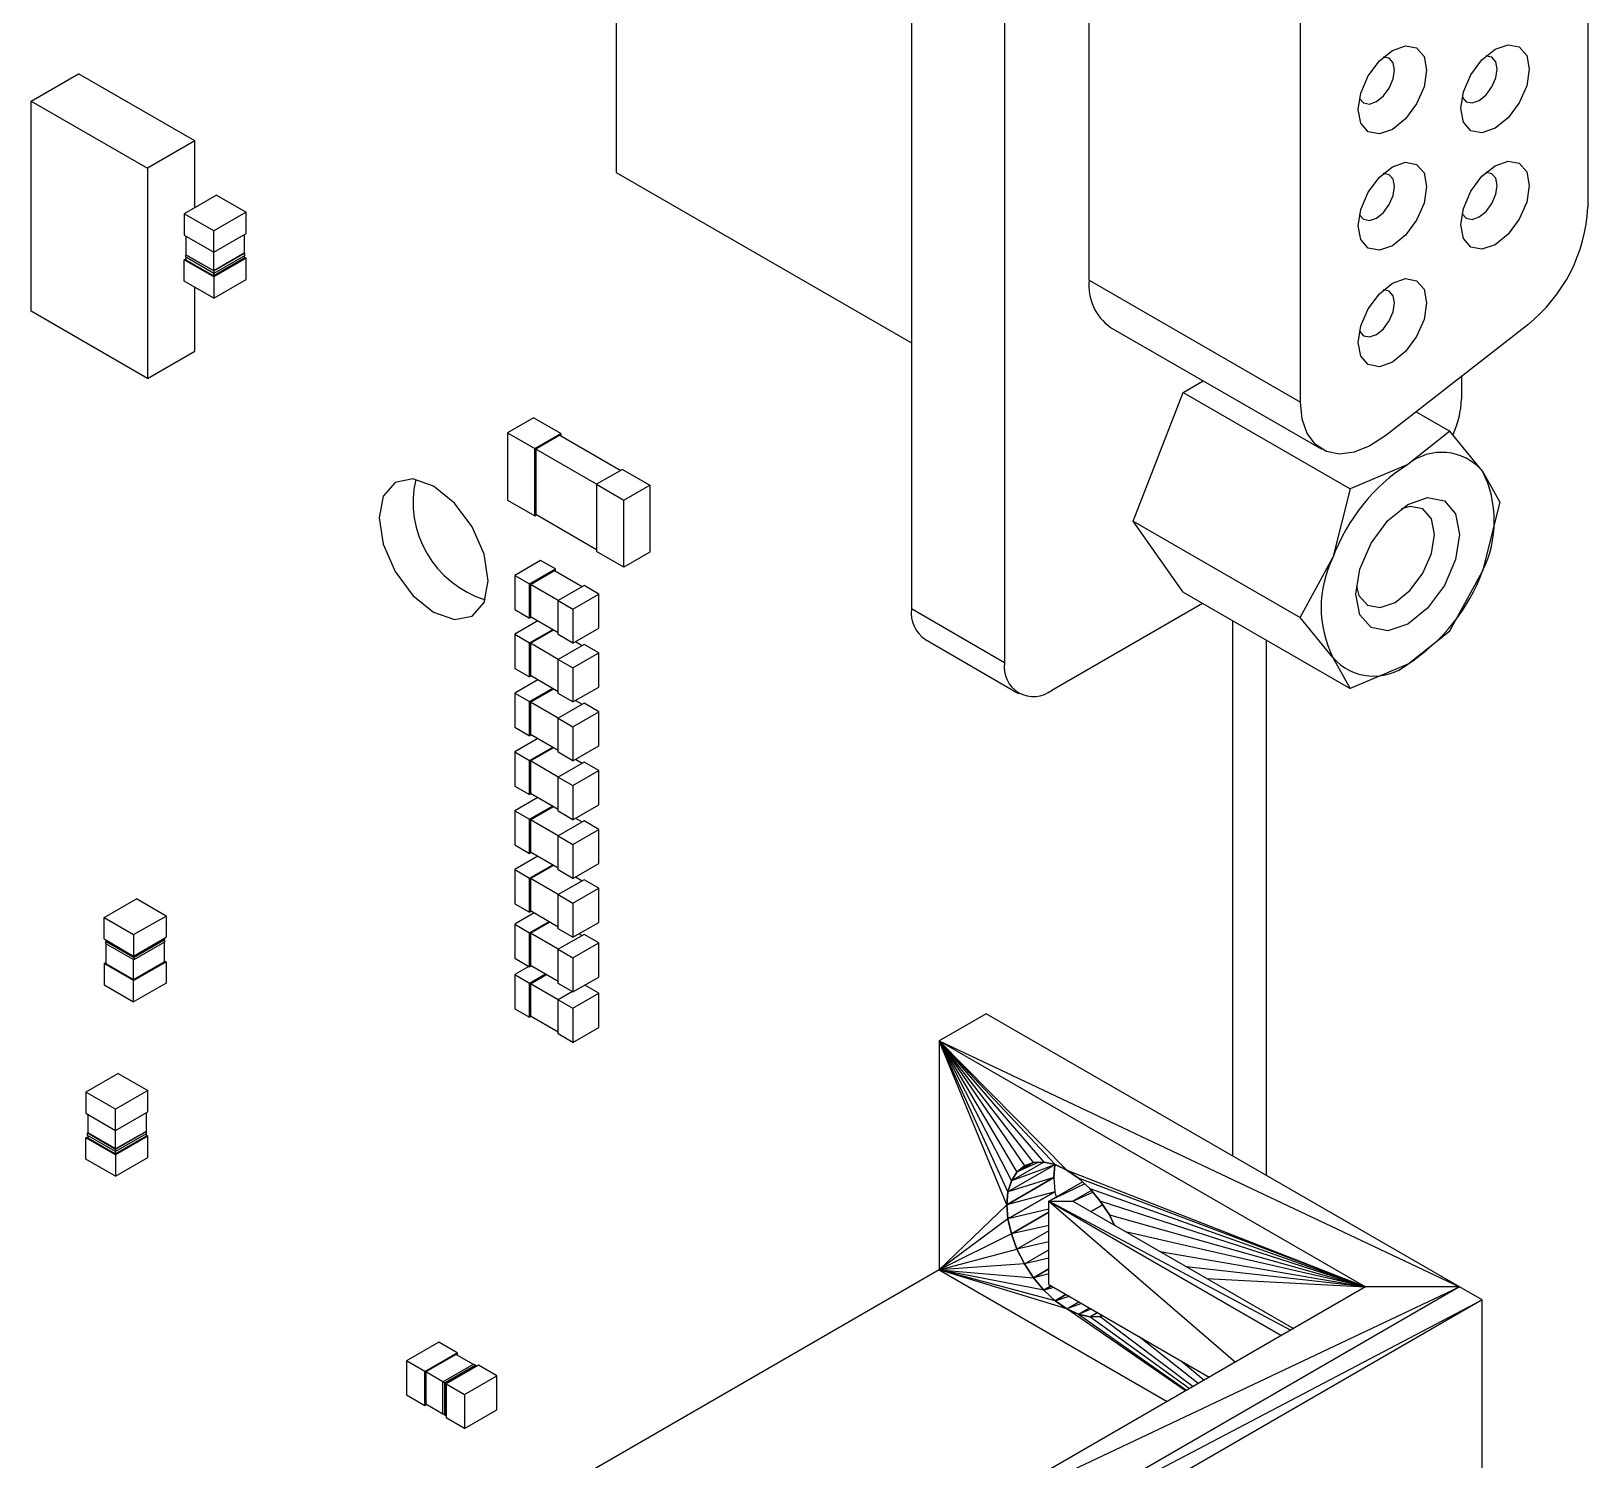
# Model space of a CAD drawing. Header units: millimetres. Extents: x -3 to 395, y 18 to 269.
# Drawn here: x 353.63 to 383.88, y 52.35 to 80.11 of the extents above; entities that cross this region are included whole.
import ezdxf

# ---------------------------------------------------------------- set-up
doc = ezdxf.new("R2010")
doc.units = ezdxf.units.MM

msp = doc.modelspace()

# ---------------------------------------------------------------- linework, layer by layer
at = {"color": 7, "linetype": 'Continuous', "lineweight": 25}
for p, q in [((364.998, 93.043), (364.998, 77.366)), ((370.736, 91.919), (370.736, 68.885)), ((372.546, 90.874), (372.546, 67.84)), ((383.878, 85.636), (383.878, 76.691)), ((374.19, 75.272), (374.19, 85.34)), ((378.291, 72.905), (378.291, 82.972)), ((353.631, 78.754), (354.55, 79.284)), ((356.813, 77.978), (354.55, 79.284)), ((353.631, 74.671), (353.631, 78.754)), ((353.631, 78.754), (355.894, 77.447)), ((356.813, 77.978), (355.894, 77.447)), ((356.813, 76.683), (356.813, 77.978)), ((355.894, 77.447), (355.894, 73.365)), ((364.998, 77.366), (370.736, 74.053)), ((357.233, 76.925), (356.605, 76.562)), ((357.233, 76.925), (357.807, 76.594)), ((356.605, 76.562), (356.605, 76.148)), ((357.179, 76.231), (356.605, 76.562)), ((357.807, 76.594), (357.179, 76.231)), ((357.807, 76.179), (357.807, 76.594)), ((357.179, 75.816), (357.179, 76.231)), ((356.605, 76.148), (357.179, 75.816)), ((356.64, 76.127), (356.64, 75.766)), ((357.179, 75.816), (357.807, 76.179)), ((357.772, 76.159), (357.772, 75.798)), ((356.605, 75.671), (356.64, 75.691)), ((357.179, 75.339), (356.605, 75.671)), ((356.605, 75.256), (356.605, 75.671)), ((356.64, 75.769), (356.636, 75.767)), ((356.636, 75.718), (356.636, 75.767)), ((356.636, 75.767), (357.179, 75.453)), ((356.636, 75.767), (356.64, 75.766)), ((357.179, 75.405), (356.636, 75.718)), ((357.179, 75.455), (356.64, 75.766)), ((356.64, 75.716), (356.64, 75.671)), ((356.64, 75.671), (357.179, 75.36)), ((357.179, 75.455), (357.179, 75.816)), ((357.772, 75.798), (357.179, 75.455)), ((357.179, 75.453), (357.775, 75.797)), ((357.775, 75.749), (357.179, 75.405)), ((357.807, 75.702), (357.179, 75.339)), ((357.772, 75.702), (357.179, 75.36)), ((357.775, 75.797), (357.772, 75.799)), ((357.772, 75.798), (357.775, 75.797)), ((357.772, 75.747), (357.772, 75.702)), ((357.772, 75.723), (357.807, 75.702)), ((357.775, 75.797), (357.775, 75.749)), ((357.807, 75.287), (357.807, 75.702)), ((357.179, 75.453), (357.179, 75.405)), ((357.179, 75.36), (357.179, 75.405)), ((357.179, 75.339), (357.179, 74.924)), ((357.179, 74.924), (356.605, 75.256)), ((356.813, 73.895), (356.813, 75.135)), ((357.179, 74.924), (357.807, 75.287)), ((374.19, 75.272), (378.291, 72.905)), ((355.894, 73.365), (353.631, 74.671)), ((382.709, 74.408), (379.951, 72.254)), ((374.605, 74.356), (378.706, 71.989)), ((355.894, 73.365), (356.813, 73.895)), ((376.014, 73.091), (376.405, 73.317)), ((381.42, 73.402), (381.42, 72.963)), ((375.044, 70.592), (376.014, 73.091)), ((376.014, 73.091), (379.258, 71.218)), ((363.389, 72.598), (362.886, 72.307)), ((363.92, 72.291), (363.389, 72.598)), ((380.542, 72.716), (381.197, 72.338)), ((362.886, 72.307), (362.886, 71.001)), ((362.886, 72.307), (363.417, 72.001)), ((363.417, 72.001), (363.92, 72.291)), ((363.92, 72.291), (363.92, 72.251)), ((381.197, 72.338), (380.377, 71.692)), ((381.832, 71.562), (381.197, 72.338)), ((363.417, 70.695), (363.417, 72.001)), ((363.902, 72.261), (363.434, 71.991)), ((363.434, 71.991), (363.434, 70.725)), ((364.619, 71.307), (363.434, 71.991)), ((363.902, 72.261), (365.086, 71.577)), ((380.377, 71.692), (379.258, 71.218)), ((365.122, 71.597), (364.619, 71.307)), ((365.122, 71.597), (365.652, 71.291)), ((381.832, 71.562), (382.167, 70.958)), ((364.619, 71.307), (364.619, 70.001)), ((364.619, 71.307), (365.149, 71.001)), ((365.149, 71.001), (365.652, 71.291)), ((365.652, 71.291), (365.652, 69.985)), ((379.258, 71.218), (378.923, 69.882)), ((362.886, 71.001), (363.417, 70.695)), ((365.149, 69.695), (365.149, 71.001)), ((382.167, 70.958), (381.832, 69.622)), ((363.417, 70.695), (363.452, 70.715)), ((363.434, 70.725), (364.619, 70.042)), ((376.014, 69.213), (375.044, 70.592)), ((375.044, 70.592), (378.288, 68.719)), ((365.149, 69.695), (364.619, 70.001)), ((365.652, 69.985), (365.149, 69.695)), ((378.288, 68.719), (378.923, 69.882)), ((363.531, 69.826), (363.028, 69.536)), ((363.315, 69.37), (363.818, 69.661)), ((363.333, 69.36), (363.8, 69.63)), ((363.818, 69.661), (363.531, 69.826)), ((363.8, 69.63), (364.34, 69.318)), ((363.818, 69.62), (363.818, 69.661)), ((381.197, 68.459), (381.832, 69.622)), ((363.028, 69.536), (363.028, 68.873)), ((363.028, 69.536), (363.315, 69.37)), ((363.315, 68.707), (363.315, 69.37)), ((363.872, 69.049), (363.333, 69.36)), ((363.333, 69.36), (363.333, 68.738)), ((364.375, 69.339), (363.872, 69.049)), ((364.662, 69.173), (364.375, 69.339)), ((363.872, 69.049), (364.159, 68.883)), ((363.872, 68.386), (363.872, 69.049)), ((364.159, 68.883), (364.662, 69.173)), ((364.662, 68.51), (364.662, 69.173)), ((373.465, 67.309), (376.389, 68.996)), ((376.014, 69.213), (379.258, 67.34)), ((363.028, 68.873), (363.315, 68.707)), ((363.35, 68.728), (363.315, 68.707)), ((363.333, 68.738), (363.872, 68.426)), ((364.159, 68.883), (364.159, 68.22)), ((372.546, 67.84), (370.736, 68.885)), ((378.923, 67.943), (378.288, 68.719)), ((363.479, 68.653), (363.028, 68.393)), ((363.028, 68.393), (363.028, 67.73)), ((363.028, 68.393), (363.315, 68.227)), ((363.315, 68.227), (363.766, 68.488)), ((363.333, 68.217), (363.784, 68.477)), ((364.159, 68.22), (363.872, 68.386)), ((364.159, 68.22), (364.662, 68.51)), ((376.976, 68.657), (376.976, 58.256)), ((380.377, 67.813), (381.197, 68.459)), ((363.315, 67.564), (363.315, 68.227)), ((363.872, 67.905), (363.333, 68.217)), ((363.333, 68.217), (363.333, 67.595)), ((364.375, 68.196), (363.872, 67.905)), ((364.211, 68.25), (364.34, 68.175)), ((364.662, 68.03), (364.375, 68.196)), ((371.005, 68.29), (372.815, 67.244)), ((377.631, 57.878), (377.631, 68.279)), ((363.872, 67.905), (364.159, 67.74)), ((363.872, 67.242), (363.872, 67.905)), ((364.159, 67.74), (364.662, 68.03)), ((364.662, 67.367), (364.662, 68.03)), ((378.923, 67.943), (379.258, 67.34)), ((380.377, 67.813), (379.258, 67.34)), ((363.028, 67.73), (363.315, 67.564)), ((363.479, 67.51), (363.028, 67.25)), ((363.35, 67.585), (363.315, 67.564)), ((363.333, 67.595), (363.872, 67.283)), ((364.159, 67.74), (364.159, 67.077)), ((363.028, 67.25), (363.028, 66.587)), ((363.028, 67.25), (363.315, 67.084)), ((363.315, 67.084), (363.766, 67.344)), ((363.333, 67.074), (363.784, 67.334)), ((364.159, 67.077), (363.872, 67.242)), ((364.159, 67.077), (364.662, 67.367)), ((363.315, 66.421), (363.315, 67.084)), ((363.872, 66.762), (363.333, 67.074)), ((363.333, 67.074), (363.333, 66.452)), ((364.375, 67.053), (363.872, 66.762)), ((364.159, 66.597), (364.662, 66.887)), ((364.211, 67.106), (364.34, 67.032)), ((364.662, 66.887), (364.375, 67.053)), ((364.662, 66.224), (364.662, 66.887)), ((363.028, 66.587), (363.315, 66.421)), ((363.872, 66.099), (363.872, 66.762)), ((363.872, 66.762), (364.159, 66.597)), ((364.159, 66.597), (364.159, 65.934)), ((363.479, 66.367), (363.028, 66.107)), ((363.35, 66.441), (363.315, 66.421)), ((363.333, 66.452), (363.872, 66.14)), ((363.028, 66.107), (363.028, 65.444)), ((363.028, 66.107), (363.315, 65.941)), ((363.315, 65.941), (363.766, 66.201)), ((363.315, 65.278), (363.315, 65.941)), ((363.333, 65.931), (363.784, 66.191)), ((364.159, 65.934), (363.872, 66.099)), ((364.159, 65.934), (364.662, 66.224)), ((364.211, 65.963), (364.34, 65.889)), ((363.872, 65.619), (363.333, 65.931)), ((363.333, 65.931), (363.333, 65.308)), ((364.375, 65.909), (363.872, 65.619)), ((364.159, 65.453), (364.662, 65.744)), ((364.662, 65.744), (364.375, 65.909)), ((364.662, 65.081), (364.662, 65.744)), ((363.028, 65.444), (363.315, 65.278)), ((363.872, 64.956), (363.872, 65.619)), ((363.872, 65.619), (364.159, 65.453)), ((364.159, 65.453), (364.159, 64.79)), ((363.479, 65.224), (363.028, 64.963)), ((363.35, 65.298), (363.315, 65.278)), ((363.315, 64.798), (363.766, 65.058)), ((363.333, 65.308), (363.872, 64.997)), ((363.333, 64.787), (363.784, 65.048)), ((364.159, 64.79), (364.662, 65.081)), ((363.028, 64.963), (363.028, 64.3)), ((363.028, 64.963), (363.315, 64.798)), ((363.315, 64.135), (363.315, 64.798)), ((363.872, 64.476), (363.333, 64.787)), ((363.333, 64.787), (363.333, 64.165)), ((364.159, 64.79), (363.872, 64.956)), ((364.375, 64.766), (363.872, 64.476)), ((364.211, 64.82), (364.34, 64.746)), ((364.662, 64.6), (364.375, 64.766)), ((363.872, 64.476), (364.159, 64.31)), ((363.872, 63.813), (363.872, 64.476)), ((364.159, 64.31), (364.662, 64.6)), ((364.662, 63.937), (364.662, 64.6)), ((363.028, 64.3), (363.315, 64.135)), ((363.35, 64.155), (363.315, 64.135)), ((363.333, 64.165), (363.872, 63.854)), ((364.159, 64.31), (364.159, 63.647)), ((363.479, 64.081), (363.028, 63.82)), ((363.028, 63.82), (363.028, 63.157)), ((363.028, 63.82), (363.315, 63.654)), ((363.315, 63.654), (363.766, 63.915)), ((363.333, 63.644), (363.784, 63.905)), ((364.159, 63.647), (364.662, 63.937)), ((363.315, 62.991), (363.315, 63.654)), ((363.872, 63.333), (363.333, 63.644)), ((363.333, 63.644), (363.333, 63.022)), ((364.159, 63.647), (363.872, 63.813)), ((364.375, 63.623), (363.872, 63.333)), ((364.211, 63.677), (364.34, 63.603)), ((364.662, 63.457), (364.375, 63.623)), ((355.049, 62.887), (355.678, 63.25)), ((356.252, 62.918), (355.678, 63.25)), ((363.872, 63.333), (364.159, 63.167)), ((363.872, 62.67), (363.872, 63.333)), ((364.159, 63.167), (364.662, 63.457)), ((364.662, 62.794), (364.662, 63.457)), ((355.623, 62.556), (356.252, 62.918)), ((356.252, 62.918), (356.252, 62.504)), ((363.028, 63.157), (363.315, 62.991)), ((363.408, 62.978), (363.028, 62.759)), ((363.35, 63.012), (363.315, 62.991)), ((363.333, 63.022), (363.872, 62.711)), ((364.159, 63.167), (364.159, 62.504)), ((355.049, 62.887), (355.623, 62.556)), ((355.049, 62.472), (355.049, 62.887)), ((363.028, 62.759), (363.028, 62.096)), ((363.028, 62.759), (363.315, 62.593)), ((363.315, 62.593), (363.695, 62.813)), ((363.333, 62.583), (363.713, 62.802)), ((364.159, 62.504), (363.872, 62.67)), ((364.159, 62.504), (364.662, 62.794)), ((355.049, 62.472), (355.623, 62.141)), ((355.084, 62.427), (355.081, 62.425)), ((355.081, 62.425), (355.624, 62.112)), ((355.081, 62.377), (355.081, 62.425)), ((355.624, 62.064), (355.081, 62.377)), ((355.084, 62.452), (355.084, 62.425)), ((355.623, 62.114), (355.084, 62.425)), ((355.084, 62.375), (355.084, 61.995)), ((355.623, 62.556), (355.623, 62.141)), ((355.623, 62.141), (356.252, 62.504)), ((355.623, 62.114), (356.216, 62.456)), ((355.624, 62.112), (356.22, 62.456)), ((356.22, 62.408), (355.624, 62.064)), ((356.216, 62.483), (356.216, 62.456)), ((356.216, 62.458), (356.22, 62.456)), ((356.216, 62.406), (356.216, 62.027)), ((356.22, 62.456), (356.22, 62.408)), ((363.315, 61.93), (363.315, 62.593)), ((363.872, 62.271), (363.333, 62.583)), ((363.333, 62.583), (363.333, 61.961)), ((364.375, 62.562), (363.872, 62.271)), ((364.159, 62.106), (364.662, 62.396)), ((364.282, 62.575), (364.34, 62.541)), ((364.662, 62.396), (364.375, 62.562)), ((364.662, 61.733), (364.662, 62.396)), ((355.049, 61.995), (355.084, 62.016)), ((355.623, 62.114), (355.623, 62.141)), ((355.624, 62.112), (355.623, 62.114)), ((355.623, 61.684), (355.623, 62.064)), ((355.623, 61.684), (356.216, 62.027)), ((355.623, 61.664), (356.252, 62.027)), ((355.624, 62.112), (355.624, 62.064)), ((356.216, 62.047), (356.252, 62.027)), ((356.252, 62.027), (356.252, 61.612)), ((363.028, 62.096), (363.315, 61.93)), ((363.872, 61.608), (363.872, 62.271)), ((363.872, 62.271), (364.159, 62.106)), ((364.159, 62.106), (364.159, 61.443)), ((355.623, 61.664), (355.049, 61.995)), ((355.049, 61.995), (355.049, 61.581)), ((355.084, 61.995), (355.623, 61.684)), ((363.302, 61.937), (363.028, 61.779)), ((363.028, 61.779), (363.028, 61.116)), ((363.028, 61.779), (363.315, 61.613)), ((363.35, 61.95), (363.315, 61.93)), ((363.315, 61.613), (363.625, 61.792)), ((363.333, 61.961), (363.872, 61.649)), ((363.333, 61.603), (363.642, 61.782)), ((364.159, 61.443), (364.662, 61.733)), ((355.049, 61.581), (355.623, 61.249)), ((355.623, 61.249), (355.623, 61.664)), ((356.252, 61.612), (355.623, 61.249)), ((363.315, 60.95), (363.315, 61.613)), ((363.872, 61.291), (363.333, 61.603)), ((363.333, 61.603), (363.333, 60.981)), ((364.159, 61.443), (363.872, 61.608)), ((364.147, 61.45), (363.872, 61.291)), ((364.159, 61.126), (364.662, 61.416)), ((364.662, 61.416), (364.388, 61.574)), ((364.662, 60.753), (364.662, 61.416)), ((363.028, 61.116), (363.315, 60.95)), ((363.872, 60.628), (363.872, 61.291)), ((363.872, 61.291), (364.159, 61.126)), ((364.159, 61.126), (364.159, 60.463)), ((363.35, 60.971), (363.315, 60.95)), ((363.333, 60.981), (363.872, 60.669)), ((372.19, 61.019), (371.276, 60.491)), ((381.386, 55.71), (372.19, 61.019)), ((364.159, 60.463), (363.872, 60.628)), ((364.159, 60.463), (364.662, 60.753)), ((371.276, 60.491), (373.754, 57.982)), ((373.527, 58.088), (371.276, 60.491)), ((371.276, 60.491), (371.276, 56.043)), ((371.276, 60.491), (379.557, 55.71)), ((371.276, 60.491), (381.386, 55.71)), ((371.276, 60.491), (372.676, 57.772)), ((372.609, 57.557), (371.276, 60.491)), ((372.587, 57.308), (371.276, 60.491)), ((371.276, 60.491), (373.308, 58.137)), ((373.106, 58.129), (371.276, 60.491)), ((371.276, 60.491), (372.784, 57.943)), ((371.276, 60.491), (372.929, 58.064)), ((355.324, 59.861), (354.695, 59.498)), ((355.324, 59.861), (355.898, 59.53)), ((354.695, 59.498), (354.695, 59.084)), ((355.27, 59.167), (354.695, 59.498)), ((355.898, 59.53), (355.27, 59.167)), ((355.898, 59.115), (355.898, 59.53)), ((354.695, 59.084), (355.27, 58.752)), ((354.731, 59.063), (354.731, 58.702)), ((355.27, 58.752), (355.27, 59.167)), ((355.27, 58.752), (355.898, 59.115)), ((355.863, 59.095), (355.863, 58.734)), ((354.731, 58.705), (354.727, 58.703)), ((354.727, 58.654), (354.727, 58.703)), ((354.727, 58.703), (355.27, 58.389)), ((354.727, 58.703), (354.731, 58.702)), ((355.27, 58.391), (354.731, 58.702)), ((355.27, 58.391), (355.27, 58.752)), ((355.863, 58.734), (355.27, 58.391)), ((355.27, 58.389), (355.866, 58.733)), ((355.866, 58.685), (355.27, 58.341)), ((355.866, 58.733), (355.863, 58.735)), ((355.863, 58.734), (355.866, 58.733)), ((355.863, 58.683), (355.863, 58.638)), ((355.866, 58.733), (355.866, 58.685)), ((354.695, 58.607), (354.731, 58.627)), ((355.27, 58.275), (354.695, 58.607)), ((354.695, 58.192), (354.695, 58.607)), ((355.27, 58.341), (354.727, 58.654)), ((354.731, 58.652), (354.731, 58.607)), ((354.731, 58.607), (355.27, 58.296)), ((355.898, 58.638), (355.27, 58.275)), ((355.863, 58.638), (355.27, 58.296)), ((355.27, 58.389), (355.27, 58.341)), ((355.863, 58.659), (355.898, 58.638)), ((355.898, 58.223), (355.898, 58.638)), ((355.27, 57.86), (354.695, 58.192)), ((355.27, 58.296), (355.27, 58.341)), ((355.27, 58.275), (355.27, 57.86)), ((355.27, 57.86), (355.898, 58.223)), ((373.524, 58.085), (372.609, 57.557)), ((373.308, 58.137), (372.676, 57.772)), ((373.524, 58.085), (372.676, 57.772)), ((373.106, 58.129), (372.784, 57.943)), ((373.213, 58.133), (372.786, 57.944)), ((373.106, 58.129), (372.929, 58.064)), ((372.929, 58.064), (373.106, 58.129)), ((373.308, 58.137), (373.106, 58.129)), ((373.106, 58.129), (373.308, 58.137)), ((373.308, 58.137), (373.308, 58.137)), ((373.308, 58.137), (373.308, 58.137)), ((373.308, 58.137), (373.527, 58.088)), ((373.527, 58.088), (373.308, 58.137)), ((373.501, 57.835), (373.524, 58.085)), ((373.524, 58.085), (373.501, 57.835)), ((373.524, 58.085), (373.525, 58.088)), ((373.754, 57.982), (373.527, 58.088)), ((373.527, 58.088), (373.754, 57.982)), ((373.527, 58.088), (373.527, 58.088)), ((373.527, 58.088), (373.527, 58.088)), ((372.587, 57.308), (373.501, 57.835)), ((373.501, 57.835), (372.587, 57.308)), ((372.676, 57.772), (372.609, 57.557)), ((372.609, 57.557), (372.676, 57.772)), ((373.501, 57.835), (372.61, 57.558)), ((372.784, 57.943), (372.676, 57.772)), ((372.676, 57.772), (372.784, 57.943)), ((372.784, 57.943), (372.929, 58.064)), ((372.929, 58.064), (372.784, 57.943)), ((372.929, 58.064), (372.929, 58.064)), ((372.929, 58.064), (372.929, 58.064)), ((373.501, 57.835), (373.501, 57.835)), ((373.501, 57.835), (373.501, 57.835)), ((373.501, 57.835), (373.501, 57.835)), ((373.501, 57.835), (373.524, 57.559)), ((373.501, 57.835), (373.501, 57.835)), ((373.754, 57.982), (373.982, 57.824)), ((373.982, 57.825), (373.754, 57.982)), ((373.754, 57.982), (379.557, 55.71)), ((373.982, 57.824), (373.982, 57.825)), ((373.982, 57.824), (373.982, 57.825)), ((379.557, 55.71), (373.982, 57.825)), ((373.982, 57.825), (374.201, 57.622)), ((374.201, 57.622), (373.982, 57.825)), ((373.524, 57.559), (372.587, 57.308)), ((372.587, 57.308), (372.609, 57.558)), ((372.609, 57.557), (372.587, 57.308)), ((373.524, 57.559), (372.609, 57.032)), ((372.61, 57.032), (373.524, 57.559)), ((373.404, 57.375), (374.059, 57.753)), ((374.105, 57.711), (373.404, 57.375)), ((373.501, 57.546), (373.501, 57.546)), ((373.501, 57.546), (373.501, 57.546)), ((373.502, 57.547), (373.502, 57.547)), ((373.503, 57.547), (373.503, 57.548)), ((373.505, 57.548), (373.505, 57.548)), ((373.507, 57.55), (373.507, 57.549)), ((373.509, 57.551), (373.509, 57.551)), ((373.511, 57.552), (373.511, 57.552)), ((373.513, 57.553), (373.513, 57.553)), ((373.524, 57.559), (373.547, 57.458)), ((373.524, 57.559), (373.524, 57.559)), ((373.524, 57.559), (373.524, 57.559)), ((374.233, 57.584), (373.872, 57.375)), ((373.872, 57.375), (374.261, 57.55)), ((374.403, 57.38), (374.201, 57.622)), ((374.201, 57.622), (379.557, 55.71)), ((374.201, 57.622), (374.403, 57.38)), ((371.276, 56.043), (372.587, 57.308)), ((372.587, 57.308), (372.609, 57.032)), ((372.609, 57.032), (372.587, 57.308)), ((373.404, 57.224), (372.61, 57.032)), ((373.404, 57.375), (373.872, 57.375)), ((378.101, 54.87), (373.404, 57.375)), ((373.404, 57.375), (377.03, 54.251)), ((373.404, 55.758), (373.404, 57.375)), ((373.404, 57.375), (377.923, 54.767)), ((373.872, 57.375), (378.156, 54.901)), ((374.452, 57.306), (374.222, 57.173)), ((379.557, 55.71), (374.403, 57.38)), ((374.403, 57.38), (374.58, 57.111)), ((374.58, 57.111), (374.403, 57.38)), ((372.609, 57.032), (371.276, 56.043)), ((372.609, 57.032), (372.676, 56.741)), ((372.676, 56.741), (372.61, 57.032)), ((373.404, 57.161), (372.676, 56.741)), ((372.676, 56.741), (373.404, 57.161)), ((373.404, 56.906), (372.676, 56.741)), ((374.58, 57.111), (379.557, 55.71)), ((374.683, 56.907), (374.58, 57.111)), ((374.58, 57.111), (374.58, 57.111)), ((374.58, 57.111), (374.683, 56.907)), ((374.58, 57.111), (374.58, 57.111)), ((374.58, 57.111), (374.58, 57.111)), ((372.676, 56.741), (371.276, 56.043)), ((372.676, 56.741), (372.784, 56.445)), ((372.784, 56.445), (372.676, 56.741)), ((373.404, 56.803), (372.784, 56.445)), ((373.404, 56.585), (372.784, 56.445)), ((379.557, 55.71), (374.897, 56.783)), ((371.276, 56.043), (372.784, 56.445)), ((372.784, 56.445), (372.784, 56.445)), ((372.929, 56.157), (372.784, 56.445)), ((372.784, 56.445), (372.929, 56.157)), ((372.929, 56.157), (373.404, 56.431)), ((373.404, 56.27), (372.929, 56.157)), ((375.558, 56.402), (379.557, 55.71)), ((371.276, 56.043), (363.734, 51.689)), ((372.929, 56.157), (371.276, 56.043)), ((371.276, 56.043), (373.106, 55.888)), ((373.308, 55.646), (371.276, 56.043)), ((371.276, 56.043), (375.705, 53.486)), ((373.527, 55.443), (371.276, 56.043)), ((373.754, 55.286), (371.276, 56.043)), ((372.929, 56.157), (372.929, 56.157)), ((373.106, 55.888), (372.929, 56.157)), ((372.929, 56.157), (373.106, 55.888)), ((373.404, 56.06), (373.106, 55.888)), ((373.106, 55.888), (373.404, 56.06)), ((373.404, 55.964), (373.106, 55.888)), ((379.557, 55.71), (376.076, 56.103)), ((371.33, 50.96), (381.386, 55.71)), ((379.557, 55.71), (371.33, 50.96)), ((381.386, 55.71), (372.244, 50.433)), ((373.106, 55.888), (373.308, 55.646)), ((373.308, 55.646), (373.106, 55.888)), ((373.308, 55.646), (373.453, 55.73)), ((373.453, 55.73), (373.308, 55.646)), ((373.502, 55.701), (373.308, 55.646)), ((373.404, 55.758), (376.522, 53.958)), ((376.467, 55.877), (379.557, 55.71)), ((381.386, 55.71), (379.557, 55.71)), ((381.822, 55.458), (381.386, 55.71)), ((372.244, 50.433), (381.822, 55.458)), ((381.822, 55.458), (372.68, 50.181)), ((373.308, 55.646), (373.527, 55.443)), ((373.527, 55.443), (373.308, 55.646)), ((373.527, 55.443), (373.738, 55.565)), ((373.738, 55.565), (373.527, 55.443)), ((373.527, 55.443), (373.798, 55.531)), ((373.754, 55.286), (373.527, 55.443)), ((373.527, 55.443), (373.754, 55.286)), ((373.532, 55.446), (373.532, 55.446)), ((373.548, 55.455), (373.548, 55.455)), ((373.565, 55.465), (373.565, 55.466)), ((373.584, 55.476), (373.584, 55.476)), ((373.604, 55.487), (373.604, 55.488)), ((373.613, 55.493), (373.613, 55.493)), ((373.662, 55.521), (373.662, 55.521)), ((373.754, 55.286), (373.988, 55.421)), ((374.039, 55.391), (373.754, 55.286)), ((381.822, 49.777), (381.822, 55.458)), ((376.057, 53.689), (373.754, 55.286)), ((373.754, 55.286), (373.982, 55.18)), ((373.754, 55.286), (373.754, 55.286)), ((373.982, 55.18), (373.754, 55.286)), ((373.762, 55.282), (373.762, 55.282)), ((373.891, 55.223), (373.891, 55.223)), ((373.982, 55.18), (374.193, 55.302)), ((373.982, 55.18), (374.226, 55.283)), ((373.982, 55.18), (376.082, 53.704)), ((374.201, 55.13), (373.982, 55.18)), ((373.982, 55.18), (373.982, 55.18)), ((373.982, 55.18), (374.201, 55.13)), ((374.052, 55.164), (374.052, 55.164)), ((374.201, 55.131), (374.346, 55.214)), ((374.359, 55.207), (374.201, 55.131)), ((374.403, 55.139), (374.201, 55.131)), ((374.201, 55.13), (374.403, 55.139)), ((374.202, 55.131), (374.201, 55.13)), ((376.134, 53.734), (374.201, 55.13)), ((374.241, 55.132), (374.241, 55.132)), ((374.44, 55.16), (374.403, 55.139)), ((374.448, 55.155), (374.403, 55.139)), ((374.403, 55.139), (374.448, 55.155)), ((374.403, 55.139), (376.211, 53.779)), ((374.404, 55.139), (374.44, 55.16)), ((374.441, 55.159), (374.404, 55.139)), ((361.551, 54.638), (360.922, 54.276)), ((361.91, 54.431), (361.551, 54.638)), ((376.309, 53.835), (375.162, 54.743)), ((360.922, 54.276), (360.922, 53.612)), ((361.281, 54.068), (360.922, 54.276)), ((361.281, 54.068), (361.91, 54.431)), ((361.892, 54.4), (361.299, 54.058)), ((361.628, 53.869), (362.224, 54.213)), ((362.266, 54.189), (361.67, 53.845)), ((361.671, 53.843), (362.264, 54.186)), ((362.323, 54.193), (361.694, 53.83)), ((361.892, 54.4), (362.22, 54.211)), ((361.91, 54.431), (361.91, 54.39)), ((362.224, 54.213), (362.266, 54.189)), ((362.264, 54.186), (362.266, 54.189)), ((362.264, 54.186), (362.288, 54.172)), ((362.266, 54.189), (362.266, 54.185)), ((362.682, 53.985), (362.323, 54.193)), ((375.974, 54.274), (376.42, 53.899)), ((361.281, 53.405), (361.281, 54.068)), ((361.299, 54.058), (361.299, 53.436)), ((361.628, 53.868), (361.299, 54.058)), ((361.628, 53.242), (361.628, 53.869)), ((361.628, 53.869), (361.67, 53.845)), ((361.67, 53.845), (361.67, 53.218)), ((361.694, 53.83), (361.671, 53.843)), ((361.671, 53.221), (361.671, 53.843)), ((362.053, 53.622), (362.682, 53.985)), ((362.682, 53.322), (362.682, 53.985)), ((360.922, 53.612), (361.281, 53.405)), ((361.694, 53.83), (361.694, 53.167)), ((361.694, 53.83), (362.053, 53.622)), ((362.053, 53.622), (362.053, 52.959)), ((361.281, 53.405), (361.317, 53.426)), ((361.299, 53.436), (361.628, 53.246)), ((361.67, 53.218), (361.628, 53.242)), ((362.053, 52.959), (362.682, 53.322)), ((361.67, 53.218), (361.671, 53.221)), ((361.67, 53.218), (361.673, 53.22)), ((361.671, 53.221), (361.694, 53.208)), ((362.053, 52.959), (361.694, 53.167))]:
    msp.add_line(p, q, dxfattribs=at)
at = {"color": 7, "linetype": 'Continuous', "lineweight": 25, "flags": 128}
for points in [[(380.08, 79.739), (380.335, 79.827), (380.55, 79.785), (380.695, 79.619), (380.745, 79.355), (380.695, 79.032), (380.55, 78.7), (380.335, 78.409), (380.08, 78.204), (379.826, 78.115), (379.61, 78.157), (379.466, 78.323), (379.416, 78.588), (379.466, 78.91), (379.61, 79.243), (379.826, 79.534), (380.08, 79.739)], [(379.441, 78.81), (379.443, 78.806), (379.519, 78.718), (379.634, 78.696), (379.769, 78.743), (379.905, 78.852), (380.019, 79.007), (380.096, 79.183), (380.123, 79.355), (380.096, 79.496), (380.019, 79.584), (379.905, 79.606), (379.9, 79.606)], [(382.074, 79.759), (382.329, 79.847), (382.544, 79.806), (382.689, 79.64), (382.739, 79.375), (382.689, 79.052), (382.544, 78.72), (382.329, 78.429), (382.074, 78.224), (381.82, 78.136), (381.604, 78.177), (381.46, 78.343), (381.41, 78.608), (381.46, 78.931), (381.604, 79.263), (381.82, 79.554), (382.074, 79.759)], [(381.435, 78.831), (381.437, 78.826), (381.513, 78.738), (381.628, 78.716), (381.763, 78.763), (381.899, 78.872), (382.013, 79.027), (382.09, 79.203), (382.117, 79.375), (382.09, 79.516), (382.013, 79.604), (381.899, 79.626), (381.894, 79.626)], [(380.08, 77.477), (380.335, 77.565), (380.55, 77.524), (380.695, 77.358), (380.745, 77.093), (380.695, 76.77), (380.55, 76.438), (380.335, 76.147), (380.08, 75.942), (379.826, 75.853), (379.61, 75.895), (379.466, 76.061), (379.416, 76.326), (379.466, 76.649), (379.61, 76.981), (379.826, 77.272), (380.08, 77.477)], [(382.074, 77.497), (382.329, 77.586), (382.544, 77.544), (382.689, 77.378), (382.739, 77.113), (382.689, 76.79), (382.544, 76.458), (382.329, 76.167), (382.074, 75.962), (381.82, 75.874), (381.604, 75.916), (381.46, 76.081), (381.41, 76.346), (381.46, 76.669), (381.604, 77.001), (381.82, 77.292), (382.074, 77.497)], [(379.441, 76.549), (379.443, 76.544), (379.519, 76.456), (379.634, 76.434), (379.769, 76.481), (379.905, 76.59), (380.019, 76.745), (380.096, 76.921), (380.123, 77.093), (380.096, 77.234), (380.019, 77.322), (379.905, 77.344), (379.9, 77.344)], [(381.435, 76.569), (381.437, 76.564), (381.513, 76.476), (381.628, 76.454), (381.763, 76.501), (381.899, 76.61), (382.013, 76.765), (382.09, 76.942), (382.117, 77.113), (382.09, 77.254), (382.013, 77.342), (381.899, 77.365), (381.894, 77.364)], [(380.08, 75.215), (380.335, 75.304), (380.55, 75.262), (380.695, 75.096), (380.745, 74.831), (380.695, 74.508), (380.55, 74.176), (380.335, 73.885), (380.08, 73.68), (379.826, 73.592), (379.61, 73.634), (379.466, 73.799), (379.416, 74.064), (379.466, 74.387), (379.61, 74.719), (379.826, 75.01), (380.08, 75.215)], [(379.441, 74.287), (379.443, 74.282), (379.519, 74.194), (379.634, 74.172), (379.769, 74.219), (379.905, 74.328), (380.019, 74.483), (380.096, 74.66), (380.123, 74.831), (380.096, 74.972), (380.019, 75.06), (379.905, 75.083), (379.9, 75.082)], [(379.951, 72.254), (379.644, 72.054), (379.34, 71.932), (379.053, 71.895), (378.797, 71.945), (378.584, 72.079), (378.424, 72.291), (378.325, 72.57), (378.291, 72.905)], [(360.39, 70.657), (360.471, 70.141), (360.701, 69.611), (361.045, 69.147), (361.451, 68.82), (361.857, 68.679), (362.201, 68.745), (362.431, 69.01), (362.512, 69.432), (362.431, 69.948), (362.201, 70.478), (361.857, 70.942), (361.451, 71.269), (361.045, 71.41), (360.701, 71.344), (360.471, 71.079), (360.39, 70.657)], [(380.377, 70.914), (380.762, 71.048), (381.089, 70.984), (381.307, 70.733), (381.383, 70.333), (381.307, 69.844), (381.089, 69.342), (380.762, 68.902), (380.377, 68.591), (379.993, 68.457), (379.666, 68.521), (379.448, 68.771), (379.372, 69.172), (379.448, 69.66), (379.666, 70.163), (379.993, 70.603), (380.377, 70.914)], [(379.38, 69.327), (379.43, 69.149), (379.595, 68.959), (379.842, 68.911), (380.134, 69.012), (380.426, 69.248), (380.673, 69.582), (380.838, 69.963), (380.896, 70.333), (380.838, 70.636), (380.673, 70.827), (380.426, 70.875), (380.247, 70.829)]]:
    msp.add_lwpolyline(points, dxfattribs=at)
at = {"color": 7, "linetype": 'Continuous', "lineweight": 25}
for centre, radius, start, end in [((380.754, 76.85), 3.128, 308.691, 357.0927), ((375.172, 75.165), 0.988, 173.7738, 234.914), ((379.624, 73.015), 1.797, 335.6694, 358.3326), ((382.343, 68.622), 3.645, 122.638, 159.7727), ((381.038, 70.883), 1.044, 40.5332, 129.248), ((363.036, 70.959), 1.983, 167.0943, 252.9003), ((379.892, 70.592), 2.168, 333.4364, 26.5636), ((380.862, 68.913), 2.168, 153.4365, 206.5635), ((378.412, 70.883), 3.645, 302.6381, 339.7729), ((371.354, 68.806), 0.623, 172.7455, 235.942), ((373.107, 67.749), 0.568, 170.7854, 309.2039), ((379.717, 68.622), 1.044, 220.5328, 309.248)]:
    msp.add_arc(centre, radius, start, end, dxfattribs=at)

doc.saveas('drawing.dxf')
